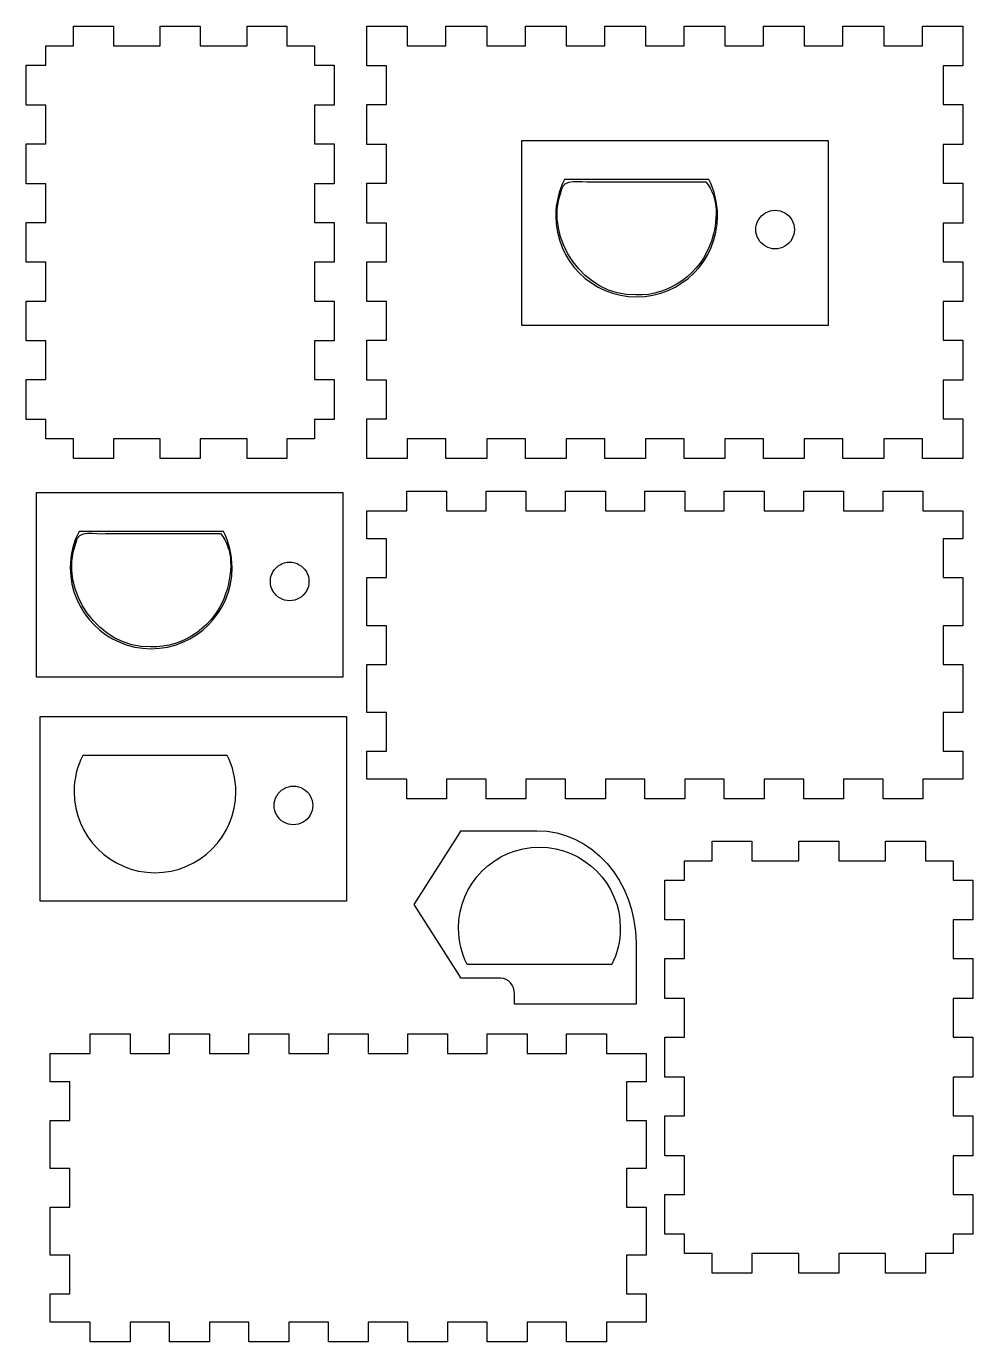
# Model space of a CAD drawing. Extents: x 5 to 150, y 91 to 292.
import ezdxf

# ---------------------------------------------------------------- set-up
doc = ezdxf.new("R2010")
doc.units = 0
doc.layers.get('0').update_dxf_attribs({"linetype": 'CONTINUOUS'})
doc.layers.add('newlayer', color=7, linetype='CONTINUOUS')

msp = doc.modelspace()

# ---------------------------------------------------------------- linework, layer by layer
at = {"color": 7}
for points in [[(109.23456, 268.604313), (87.168507, 268.604313)], [(119.336683, 263.905479), (119.336683, 263.905479)], [(85.842543, 263.05141), (85.842543, 263.05141)], [(77.40639, 146.63581), (71.281902, 146.63581), (71.281902, 146.754795), (64.222523, 157.868819), (71.281902, 168.98273), (71.281902, 169.145092), (82.958494, 169.145092)], [(98.097981, 151.970911), (98.097981, 142.67499), (98.097981, 142.67499)], [(98.097981, 142.67499), (79.562362, 142.67499), (79.562362, 144.179235)]]:
    msp.add_lwpolyline(points, dxfattribs=at)
at = {"color": 3}
msp.add_lwpolyline([(98.075832, 250.983207), (98.075832, 250.983207)], dxfattribs=at)
at = {"color": 1}
for points in [[(70.996796, 154.257588), (70.996796, 154.257588)], [(94.388793, 148.704668), (72.322761, 148.704668)]]:
    msp.add_lwpolyline(points, dxfattribs=at)
at = {"color": 7}
for points in [[(87.168507, 268.604313), (86.326836, 266.933046), (85.842543, 265.050813), (85.842543, 263.05141)], [(110.549461, 263.05141), (110.549461, 265.050173), (110.075751, 266.93347), (109.23456, 268.604313)], [(116.781908, 262.430479), (117.308874, 263.343212), (118.282749, 263.905479), (119.336683, 263.905479)], [(119.336683, 263.905479), (120.390616, 263.905479), (121.364491, 263.343212), (121.891458, 262.430479)], [(85.842543, 263.05141), (85.842543, 256.22227), (91.374239, 250.684587), (98.196002, 250.684587)], [(98.196002, 250.684587), (105.017765, 250.684587), (110.549461, 256.22227), (110.549461, 263.05141)], [(116.781908, 259.480479), (116.254941, 260.393212), (116.254941, 261.517746), (116.781908, 262.430479)], [(121.891458, 262.430479), (122.418424, 261.517746), (122.418424, 260.393212), (121.891458, 259.480479)], [(119.336683, 258.005479), (118.282749, 258.005479), (117.308874, 258.567746), (116.781908, 259.480479)], [(121.891458, 259.480479), (121.364491, 258.567746), (120.390616, 258.005479), (119.336683, 258.005479)], [(82.958494, 169.145092), (91.347902, 169.145092), (98.097981, 161.487783), (98.097981, 151.970911)], [(79.562362, 144.179235), (79.562362, 145.538784), (78.60488, 146.63581), (77.40639, 146.63581)]]:
    msp.add_open_spline(points, degree=3, dxfattribs=at)
at = {"color": 3}
for points in [[(86.663471, 266.778832), (87.02274, 269.063575), (89.634311, 268.069981), (91.205471, 268.269318)], [(91.205471, 268.269318), (97.058647, 268.269318), (102.911823, 268.269318), (108.764999, 268.269318)], [(108.764999, 268.269318), (110.856604, 265.842314), (110.546216, 262.096553), (109.611665, 259.194109)], [(98.075832, 250.983207), (90.288502, 250.70419), (84.052831, 259.52782), (86.663471, 266.778832)], [(109.611665, 259.194109), (108.040421, 254.341767), (103.242474, 250.72823), (98.075832, 250.983207)]]:
    msp.add_open_spline(points, degree=3, dxfattribs=at)
at = {"color": 1}
for points in [[(70.996796, 154.257588), (70.996796, 161.086717), (76.528493, 166.624396), (83.350255, 166.624396)], [(83.350255, 166.624396), (90.172026, 166.624396), (95.703698, 161.086745), (95.703698, 154.257588)], [(72.322761, 148.704668), (71.481089, 150.375932), (70.996796, 152.258185), (70.996796, 154.257588)], [(95.703698, 154.257588), (95.703698, 152.258806), (95.229988, 150.375508), (94.388793, 148.704668)]]:
    msp.add_open_spline(points, degree=3, dxfattribs=at)
at = {"layer": 'newlayer', "color": 7}
for points in [[(8, 289), (12.205, 289), (12.205, 292), (18.295, 292), (18.295, 289), (25.455, 289), (25.455, 292), (31.545, 292), (31.545, 289), (38.705, 289), (38.705, 292), (44.795, 292), (44.795, 289), (49, 289), (49, 286.045), (52, 286.045), (52, 279.955), (49, 279.955), (49, 274.045), (52, 274.045), (52, 267.955), (49, 267.955), (49, 262.045), (52, 262.045), (52, 255.955), (49, 255.955), (49, 250.045), (52, 250.045), (52, 243.955), (49, 243.955), (49, 238.045), (52, 238.045), (52, 231.955), (49, 231.955), (49, 229), (44.795, 229), (44.795, 226), (38.705, 226), (38.705, 229), (31.545, 229), (31.545, 226), (25.455, 226), (25.455, 229), (18.295, 229), (18.295, 226), (12.205, 226), (12.205, 229), (8, 229), (8, 231.955), (5, 231.955), (5, 238.045), (8, 238.045), (8, 243.955), (5, 243.955), (5, 250.045), (8, 250.045), (8, 255.955), (5, 255.955), (5, 262.045), (8, 262.045), (8, 267.955), (5, 267.955), (5, 274.045), (8, 274.045), (8, 279.955), (5, 279.955), (5, 286.045), (8, 286.045), (8, 289)], [(57, 292), (63.17, 292), (63.17, 289), (69.08, 289), (69.08, 292), (75.295, 292), (75.295, 289), (81.205, 289), (81.205, 292), (87.42, 292), (87.42, 289), (93.33, 289), (93.33, 292), (99.545, 292), (99.545, 289), (105.455, 289), (105.455, 292), (111.67, 292), (111.67, 289), (117.58, 289), (117.58, 292), (123.795, 292), (123.795, 289), (129.705, 289), (129.705, 292), (135.92, 292), (135.92, 289), (141.83, 289), (141.83, 292), (148, 292), (148, 285.955), (145, 285.955), (145, 280.045), (148, 280.045), (148, 273.955), (145, 273.955), (145, 268.045), (148, 268.045), (148, 261.955), (145, 261.955), (145, 256.045), (148, 256.045), (148, 249.955), (145, 249.955), (145, 244.045), (148, 244.045), (148, 237.955), (145, 237.955), (145, 232.045), (148, 232.045), (148, 226), (141.83, 226), (141.83, 229), (135.92, 229), (135.92, 226), (129.705, 226), (129.705, 229), (123.795, 229), (123.795, 226), (117.58, 226), (117.58, 229), (111.67, 229), (111.67, 226), (105.455, 226), (105.455, 229), (99.545, 229), (99.545, 226), (93.33, 226), (93.33, 229), (87.42, 229), (87.42, 226), (81.205, 226), (81.205, 229), (75.295, 229), (75.295, 226), (69.08, 226), (69.08, 229), (63.17, 229), (63.17, 226), (57, 226), (57, 232.045), (60, 232.045), (60, 237.955), (57, 237.955), (57, 244.045), (60, 244.045), (60, 249.955), (57, 249.955), (57, 256.045), (60, 256.045), (60, 261.955), (57, 261.955), (57, 268.045), (60, 268.045), (60, 273.955), (57, 273.955), (57, 280.045), (60, 280.045), (60, 285.955), (57, 285.955), (57, 292)], [(80.679761, 274.539265), (127.434111, 274.539265), (127.434111, 246.315604), (80.679761, 246.315604), (80.679761, 274.539265)], [(57, 218), (63.08, 218), (63.08, 221), (69.17, 221), (69.17, 218), (75.205, 218), (75.205, 221), (81.295, 221), (81.295, 218), (87.33, 218), (87.33, 221), (93.42, 221), (93.42, 218), (99.455, 218), (99.455, 221), (105.545, 221), (105.545, 218), (111.58, 218), (111.58, 221), (117.67, 221), (117.67, 218), (123.705, 218), (123.705, 221), (129.795, 221), (129.795, 218), (135.83, 218), (135.83, 221), (141.92, 221), (141.92, 218), (148, 218), (148, 213.705), (145, 213.705), (145, 207.795), (148, 207.795), (148, 200.455), (145, 200.455), (145, 194.545), (148, 194.545), (148, 187.205), (145, 187.205), (145, 181.295), (148, 181.295), (148, 177), (141.92, 177), (141.92, 174), (135.83, 174), (135.83, 177), (129.795, 177), (129.795, 174), (123.705, 174), (123.705, 177), (117.67, 177), (117.67, 174), (111.58, 174), (111.58, 177), (105.545, 177), (105.545, 174), (99.455, 174), (99.455, 177), (93.42, 177), (93.42, 174), (87.33, 174), (87.33, 177), (81.295, 177), (81.295, 174), (75.205, 174), (75.205, 177), (69.17, 177), (69.17, 174), (63.08, 174), (63.08, 177), (57, 177), (57, 181.295), (60, 181.295), (60, 187.205), (57, 187.205), (57, 194.545), (60, 194.545), (60, 200.455), (57, 200.455), (57, 207.795), (60, 207.795), (60, 213.705), (57, 213.705), (57, 218)], [(6.557012, 220.800268), (53.311362, 220.800268), (53.311362, 192.576607), (6.557012, 192.576607), (6.557012, 220.800268)], [(35.111811, 214.865318), (13.045758, 214.865318)], [(11.719793, 209.312415), (11.719793, 209.312415)], [(45.213934, 210.166488), (45.213934, 210.166488)], [(7.127187, 186.58977), (53.881537, 186.58977), (53.881537, 158.366109), (7.127187, 158.366109), (7.127187, 186.58977)], [(35.681988, 180.65482), (13.615933, 180.65482)], [(12.289968, 175.101917), (12.289968, 175.101917)], [(45.78411, 175.955987), (45.78411, 175.955987)], [(105.508673, 164.561304), (109.713672, 164.561304), (109.713672, 167.561304), (115.803672, 167.561304), (115.803672, 164.561304), (122.963672, 164.561304), (122.963672, 167.561304), (129.053672, 167.561304), (129.053672, 164.561304), (136.213672, 164.561304), (136.213672, 167.561304), (142.303672, 167.561304), (142.303672, 164.561304), (146.508673, 164.561304), (146.508673, 161.606305), (149.508673, 161.606305), (149.508673, 155.516305), (146.508673, 155.516305), (146.508673, 149.606303), (149.508673, 149.606303), (149.508673, 143.516306), (146.508673, 143.516306), (146.508673, 137.606305), (149.508673, 137.606305), (149.508673, 131.516305), (146.508673, 131.516305), (146.508673, 125.606306), (149.508673, 125.606306), (149.508673, 119.516306), (146.508673, 119.516306), (146.508673, 113.606305), (149.508673, 113.606305), (149.508673, 107.516305), (146.508673, 107.516305), (146.508673, 104.561305), (142.303672, 104.561305), (142.303672, 101.561306), (136.213672, 101.561306), (136.213672, 104.561305), (129.053672, 104.561305), (129.053672, 101.561306), (122.963672, 101.561306), (122.963672, 104.561305), (115.803672, 104.561305), (115.803672, 101.561306), (109.713672, 101.561306), (109.713672, 104.561305), (105.508673, 104.561305), (105.508673, 107.516305), (102.508674, 107.516305), (102.508674, 113.606305), (105.508673, 113.606305), (105.508673, 119.516306), (102.508674, 119.516306), (102.508674, 125.606306), (105.508673, 125.606306), (105.508673, 131.516305), (102.508674, 131.516305), (102.508674, 137.606305), (105.508673, 137.606305), (105.508673, 143.516306), (102.508674, 143.516306), (102.508674, 149.606303), (105.508673, 149.606303), (105.508673, 155.516305), (102.508674, 155.516305), (102.508674, 161.606305), (105.508673, 161.606305), (105.508673, 164.561304)], [(8.666624, 135.105178), (14.746625, 135.105178), (14.746625, 138.105178), (20.836625, 138.105178), (20.836625, 135.105178), (26.871625, 135.105178), (26.871625, 138.105178), (32.961625, 138.105178), (32.961625, 135.105178), (38.996626, 135.105178), (38.996626, 138.105178), (45.086626, 138.105178), (45.086626, 135.105178), (51.121626, 135.105178), (51.121626, 138.105178), (57.211626, 138.105178), (57.211626, 135.105178), (63.246624, 135.105178), (63.246624, 138.105178), (69.336624, 138.105178), (69.336624, 135.105178), (75.371624, 135.105178), (75.371624, 138.105178), (81.461624, 138.105178), (81.461624, 135.105178), (87.496625, 135.105178), (87.496625, 138.105178), (93.586625, 138.105178), (93.586625, 135.105178), (99.666625, 135.105178), (99.666625, 130.810179), (96.666626, 130.810179), (96.666626, 124.900178), (99.666625, 124.900178), (99.666625, 117.560179), (96.666626, 117.560179), (96.666626, 111.650177), (99.666625, 111.650177), (99.666625, 104.310181), (96.666626, 104.310181), (96.666626, 98.40018), (99.666625, 98.40018), (99.666625, 94.105181), (93.586625, 94.105181), (93.586625, 91.105181), (87.496625, 91.105181), (87.496625, 94.105181), (81.461624, 94.105181), (81.461624, 91.105181), (75.371624, 91.105181), (75.371624, 94.105181), (69.336624, 94.105181), (69.336624, 91.105181), (63.246624, 91.105181), (63.246624, 94.105181), (57.211626, 94.105181), (57.211626, 91.105181), (51.121626, 91.105181), (51.121626, 94.105181), (45.086626, 94.105181), (45.086626, 91.105181), (38.996626, 91.105181), (38.996626, 94.105181), (32.961625, 94.105181), (32.961625, 91.105181), (26.871625, 91.105181), (26.871625, 94.105181), (20.836625, 94.105181), (20.836625, 91.105181), (14.746625, 91.105181), (14.746625, 94.105181), (8.666624, 94.105181), (8.666624, 98.40018), (11.666627, 98.40018), (11.666627, 104.310181), (8.666624, 104.310181), (8.666624, 111.650177), (11.666627, 111.650177), (11.666627, 117.560179), (8.666624, 117.560179), (8.666624, 124.900178), (11.666627, 124.900178), (11.666627, 130.810179), (8.666624, 130.810179), (8.666624, 135.105178)]]:
    msp.add_lwpolyline(points, dxfattribs=at)
at = {"layer": 'newlayer', "color": 3}
msp.add_lwpolyline([(23.953082, 197.244212), (23.953082, 197.244212)], dxfattribs=at)
for points in [[(12.540721, 213.039837), (12.89999, 215.324581), (15.511562, 214.330987), (17.082721, 214.530323)], [(23.953082, 197.244212), (16.165753, 196.965196), (9.930081, 205.788826), (12.540721, 213.039837)], [(17.082721, 214.530323), (22.935897, 214.530323), (28.789074, 214.530323), (34.64225, 214.530323)], [(34.64225, 214.530323), (36.733855, 212.103319), (36.423467, 208.357559), (35.488917, 205.455115)], [(35.488917, 205.455115), (33.917673, 200.602772), (29.119726, 196.989236), (23.953082, 197.244212)]]:
    msp.add_open_spline(points, degree=3, dxfattribs=at)
at = {"layer": 'newlayer', "color": 7}
for points in [[(13.045758, 214.865318), (12.204086, 213.194052), (11.719793, 211.311819), (11.719793, 209.312415)], [(36.426713, 209.312415), (36.426713, 211.311178), (35.953003, 213.194475), (35.111811, 214.865318)], [(11.719793, 209.312415), (11.719793, 202.483275), (17.25149, 196.945593), (24.073252, 196.945593)], [(24.073252, 196.945593), (30.895016, 196.945593), (36.426713, 202.483275), (36.426713, 209.312415)], [(42.659159, 208.691488), (43.186126, 209.604221), (44.160001, 210.166488), (45.213934, 210.166488)], [(45.213934, 210.166488), (46.267868, 210.166488), (47.241742, 209.604221), (47.768709, 208.691488)], [(42.659159, 205.741488), (42.132192, 206.654221), (42.132192, 207.778754), (42.659159, 208.691488)], [(47.768709, 208.691488), (48.295676, 207.778754), (48.295676, 206.654221), (47.768709, 205.741488)], [(45.213934, 204.266487), (44.160001, 204.266487), (43.186126, 204.828754), (42.659159, 205.741488)], [(47.768709, 205.741488), (47.241742, 204.828754), (46.267868, 204.266487), (45.213934, 204.266487)], [(13.615933, 180.65482), (12.774261, 178.983554), (12.289968, 177.101321), (12.289968, 175.101917)], [(36.996889, 175.101917), (36.996889, 177.10068), (36.523179, 178.983977), (35.681988, 180.65482)], [(12.289968, 175.101917), (12.289968, 168.272777), (17.821665, 162.735095), (24.643427, 162.735095)], [(24.643427, 162.735095), (31.46519, 162.735095), (36.996889, 168.272777), (36.996889, 175.101917)], [(43.229335, 174.480987), (43.756302, 175.39372), (44.730177, 175.955987), (45.78411, 175.955987)], [(45.78411, 175.955987), (46.838044, 175.955987), (47.811919, 175.39372), (48.338885, 174.480987)], [(43.229335, 171.530987), (42.702369, 172.44372), (42.702369, 173.568254), (43.229335, 174.480987)], [(48.338885, 174.480987), (48.865852, 173.568254), (48.865852, 172.44372), (48.338885, 171.530987)], [(45.78411, 170.055987), (44.730177, 170.055987), (43.756302, 170.618253), (43.229335, 171.530987)], [(48.338885, 171.530987), (47.811919, 170.618253), (46.838044, 170.055987), (45.78411, 170.055987)]]:
    msp.add_open_spline(points, degree=3, dxfattribs=at)

doc.saveas('drawing.dxf')
